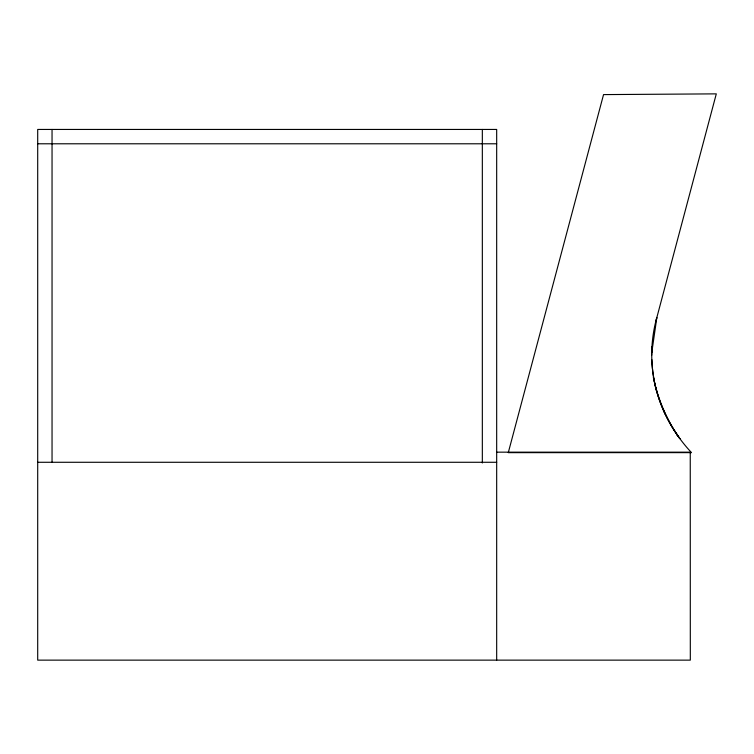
<?xml version="1.0" encoding="UTF-8"?>
<svg xmlns="http://www.w3.org/2000/svg" width="754" height="754" viewBox="0 0 754 754"><rect width="100%" height="100%" fill="white"/><g stroke="black" fill="none" stroke-linecap="round" stroke-linejoin="round"><path stroke-width="1.13" d="M496.679 660.136L496.679 129.443L37.7 129.443L37.7 660.136L690.315 660.136L690.249 452.174L496.679 452.164M651.758 352.665L656.847 317.509L716.3 93.864L603.549 94.599L508.281 452.654L691.522 452.636C674.707 434.756 662.238 412.758 656.093 388.97M37.7 143.788L496.679 143.788M37.7 462.277L496.679 462.277M678.016 436.132L676.696 434.229M673.624 429.469L674.811 431.316M663.774 410.949L665.103 413.993M482.334 129.443L482.334 462.975M52.045 129.443L52.045 462.391M679.797 438.602A164.363 164.363 0 0 1 653.332 377.264M678.157 436.236A143.505 143.505 0 0 1 676.168 433.38M656.018 388.894A143.505 143.505 0 0 1 655.452 386.632M656.659 391.185A138.067 138.067 0 0 1 656.838 317.472L656.857 317.462A138.01 138.01 0 0 0 655.782 321.534M655.226 385.492A138.01 138.01 0 0 1 651.824 359.554M651.739 355.228A138.01 138.01 0 0 1 651.974 346.623M679.854 438.555A143.807 143.807 0 0 1 655.169 385.501"/></g></svg>
